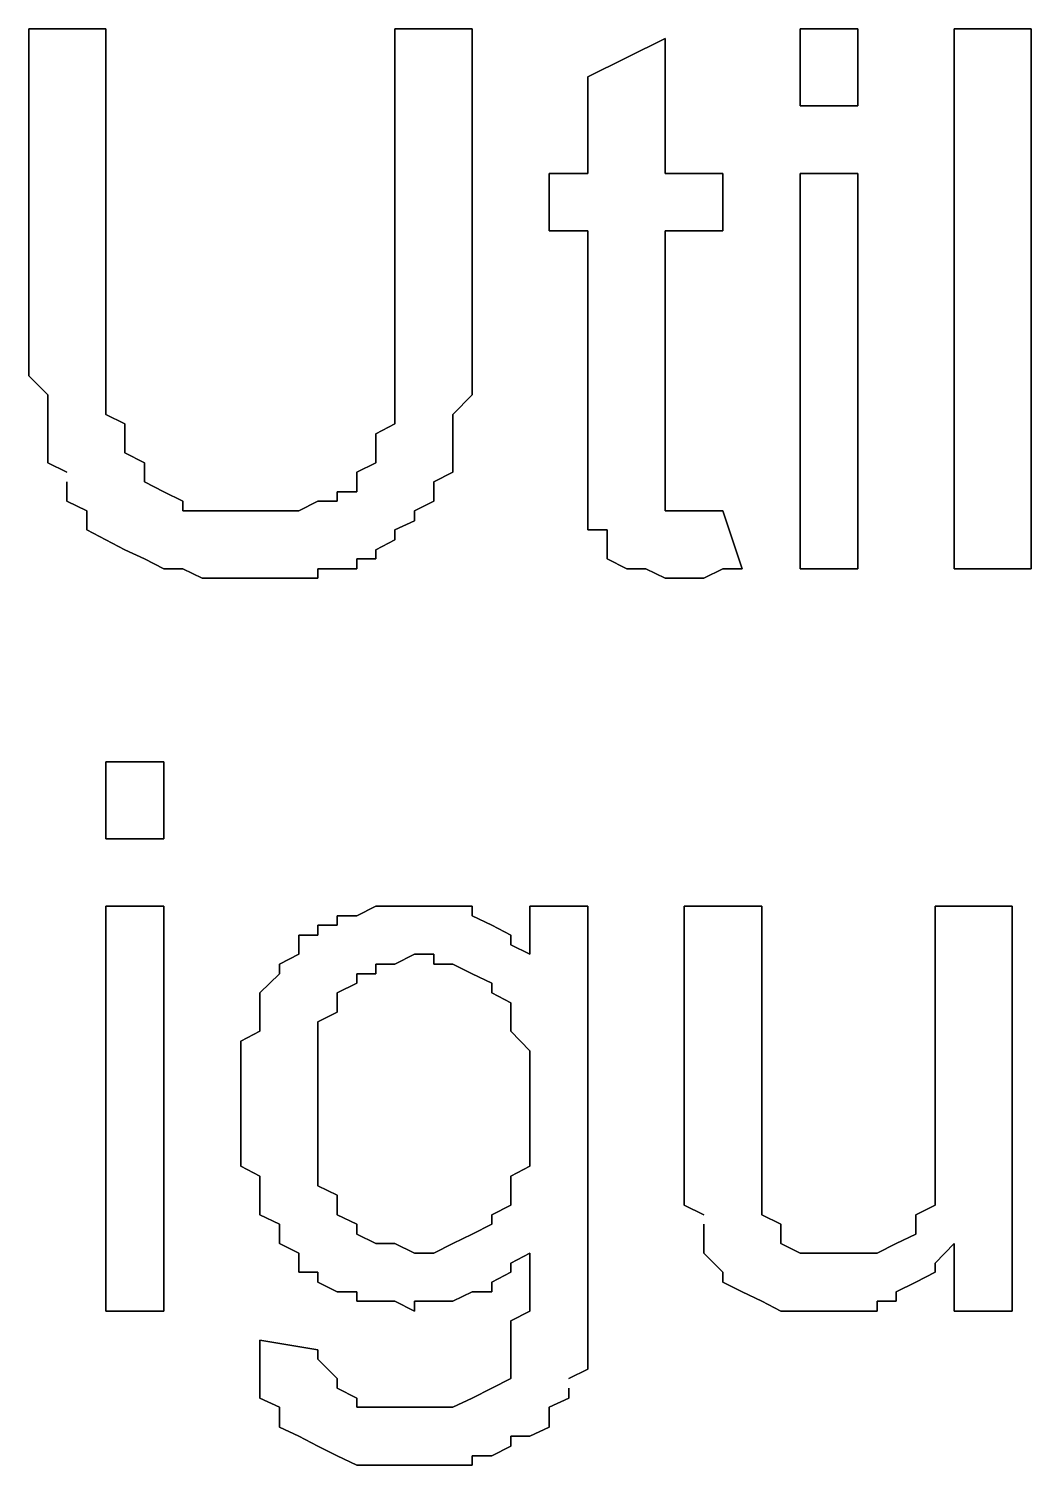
# Model space of a CAD drawing. Header units: metres. Extents: x 2.9 to 42.8, y 1.7 to 28.7.
# Drawn here: x 37.1087 to 37.2921, y 23.8037 to 24.0665 of the extents above; entities that cross this region are included whole.
import ezdxf

# ---------------------------------------------------------------- set-up
doc = ezdxf.new("R2010")
doc.units = ezdxf.units.M
doc.layers.add('GRIS', color=8, linetype='Continuous')

msp = doc.modelspace()

# ---------------------------------------------------------------- linework, layer by layer
at = {"layer": 'GRIS', "lineweight": -3}
for points in [[(37.1228, 24.0665), (37.1087, 24.0665), (37.1228, 24.0665)], [(37.1087, 24.0665), (37.1087, 24.0101), (37.1087, 24.0665)], [(37.1228, 24.0101), (37.1228, 24.0665), (37.1228, 24.0101)], [(37.1757, 24.0665), (37.1757, 24.0101), (37.1757, 24.0665)], [(37.1898, 24.0665), (37.1757, 24.0665), (37.1898, 24.0665)], [(37.1898, 24.0101), (37.1898, 24.0665), (37.1898, 24.0101)], [(37.2251, 24.0647), (37.211, 24.0577), (37.2251, 24.0647)], [(37.2251, 24.04), (37.2251, 24.0647), (37.2251, 24.04)], [(37.2604, 24.0665), (37.2498, 24.0665), (37.2604, 24.0665)], [(37.2498, 24.0665), (37.2498, 24.0524), (37.2498, 24.0665)], [(37.2604, 24.0524), (37.2604, 24.0665), (37.2604, 24.0524)], [(37.2921, 24.0665), (37.278, 24.0665), (37.2921, 24.0665)], [(37.278, 24.0665), (37.278, 23.9677), (37.278, 24.0665)], [(37.2921, 23.9677), (37.2921, 24.0665), (37.2921, 23.9677)], [(37.211, 24.0577), (37.211, 24.04), (37.211, 24.0577)], [(37.2498, 24.0524), (37.2604, 24.0524), (37.2498, 24.0524)], [(37.211, 24.04), (37.2039, 24.04), (37.211, 24.04)], [(37.2039, 24.04), (37.2039, 24.0295), (37.2039, 24.04)], [(37.2357, 24.04), (37.2251, 24.04), (37.2357, 24.04)], [(37.2357, 24.0295), (37.2357, 24.04), (37.2357, 24.0295)], [(37.2604, 24.04), (37.2498, 24.04), (37.2604, 24.04)], [(37.2498, 24.04), (37.2498, 23.9677), (37.2498, 24.04)], [(37.2604, 23.9677), (37.2604, 24.04), (37.2604, 23.9677)], [(37.2039, 24.0295), (37.211, 24.0295), (37.2039, 24.0295)], [(37.211, 24.0295), (37.211, 23.9889), (37.211, 24.0295)], [(37.2251, 23.9871), (37.2251, 24.0295), (37.2251, 23.9871)], [(37.2251, 24.0295), (37.2357, 24.0295), (37.2251, 24.0295)], [(37.1087, 24.0101), (37.1087, 24.0083), (37.1087, 24.0101)], [(37.1228, 24.0065), (37.1228, 24.0101), (37.1228, 24.0065)], [(37.1757, 24.0101), (37.1757, 24.0083), (37.1757, 24.0101)], [(37.1898, 24.0065), (37.1898, 24.0101), (37.1898, 24.0065)], [(37.1087, 24.0083), (37.1087, 24.0048), (37.1087, 24.0083)], [(37.1757, 24.0083), (37.1757, 24.0048), (37.1757, 24.0083)], [(37.1087, 24.0048), (37.1087, 24.003), (37.1087, 24.0048)], [(37.1228, 24.003), (37.1228, 24.0065), (37.1228, 24.003)], [(37.1757, 24.0048), (37.1757, 24.003), (37.1757, 24.0048)], [(37.1898, 24.003), (37.1898, 24.0065), (37.1898, 24.003)], [(37.1087, 24.003), (37.1122, 23.9995), (37.1087, 24.003)], [(37.1228, 24.0012), (37.1228, 24.003), (37.1228, 24.0012)], [(37.1757, 24.003), (37.1757, 23.9995), (37.1757, 24.003)], [(37.1898, 24.0012), (37.1898, 24.003), (37.1898, 24.0012)], [(37.1122, 23.9995), (37.1122, 23.9977), (37.1122, 23.9995)], [(37.1228, 23.9977), (37.1228, 24.0012), (37.1228, 23.9977)], [(37.1757, 23.9995), (37.1757, 23.9977), (37.1757, 23.9995)], [(37.1863, 23.9959), (37.1898, 23.9995), (37.1863, 23.9959)], [(37.1898, 23.9995), (37.1898, 24.0012), (37.1898, 23.9995)], [(37.1122, 23.9977), (37.1122, 23.9942), (37.1122, 23.9977)], [(37.1228, 23.9959), (37.1228, 23.9977), (37.1228, 23.9959)], [(37.1757, 23.9977), (37.1757, 23.9942), (37.1757, 23.9977)], [(37.1122, 23.9942), (37.1122, 23.9924), (37.1122, 23.9942)], [(37.1263, 23.9942), (37.1228, 23.9959), (37.1263, 23.9942)], [(37.1263, 23.9924), (37.1263, 23.9942), (37.1263, 23.9924)], [(37.1757, 23.9942), (37.1722, 23.9924), (37.1757, 23.9942)], [(37.1863, 23.9942), (37.1863, 23.9959), (37.1863, 23.9942)], [(37.1863, 23.9924), (37.1863, 23.9942), (37.1863, 23.9924)], [(37.1122, 23.9924), (37.1122, 23.9907), (37.1122, 23.9924)], [(37.1263, 23.9907), (37.1263, 23.9924), (37.1263, 23.9907)], [(37.1722, 23.9924), (37.1722, 23.9907), (37.1722, 23.9924)], [(37.1863, 23.9889), (37.1863, 23.9924), (37.1863, 23.9889)], [(37.1122, 23.9907), (37.1122, 23.9889), (37.1122, 23.9907)], [(37.1122, 23.9889), (37.1122, 23.9871), (37.1122, 23.9889)], [(37.1263, 23.9889), (37.1263, 23.9907), (37.1263, 23.9889)], [(37.1299, 23.9871), (37.1263, 23.9889), (37.1299, 23.9871)], [(37.1722, 23.9907), (37.1722, 23.9889), (37.1722, 23.9907)], [(37.1722, 23.9889), (37.1722, 23.9871), (37.1722, 23.9889)], [(37.1863, 23.9871), (37.1863, 23.9889), (37.1863, 23.9871)], [(37.211, 23.9889), (37.211, 23.9854), (37.211, 23.9889)], [(37.1122, 23.9871), (37.1157, 23.9854), (37.1122, 23.9871)], [(37.1299, 23.9854), (37.1299, 23.9871), (37.1299, 23.9854)], [(37.1722, 23.9871), (37.1687, 23.9854), (37.1722, 23.9871)], [(37.1863, 23.9854), (37.1863, 23.9871), (37.1863, 23.9854)], [(37.2251, 23.9854), (37.2251, 23.9871), (37.2251, 23.9854)], [(37.1157, 23.9836), (37.1157, 23.9818), (37.1157, 23.9836)], [(37.1299, 23.9836), (37.1299, 23.9854), (37.1299, 23.9836)], [(37.1334, 23.9818), (37.1299, 23.9836), (37.1334, 23.9818)], [(37.1687, 23.9854), (37.1687, 23.9836), (37.1687, 23.9854)], [(37.1687, 23.9836), (37.1687, 23.9818), (37.1687, 23.9836)], [(37.1828, 23.9836), (37.1863, 23.9854), (37.1828, 23.9836)], [(37.1828, 23.9818), (37.1828, 23.9836), (37.1828, 23.9818)], [(37.211, 23.9854), (37.211, 23.9818), (37.211, 23.9854)], [(37.2251, 23.9818), (37.2251, 23.9854), (37.2251, 23.9818)], [(37.1157, 23.9818), (37.1157, 23.9801), (37.1157, 23.9818)], [(37.1369, 23.9801), (37.1334, 23.9818), (37.1369, 23.9801)], [(37.1687, 23.9818), (37.1651, 23.9818), (37.1687, 23.9818)], [(37.1651, 23.9818), (37.1651, 23.9801), (37.1651, 23.9818)], [(37.1828, 23.9801), (37.1828, 23.9818), (37.1828, 23.9801)], [(37.211, 23.9818), (37.211, 23.9801), (37.211, 23.9818)], [(37.2251, 23.9801), (37.2251, 23.9818), (37.2251, 23.9801)], [(37.1157, 23.9801), (37.1193, 23.9783), (37.1157, 23.9801)], [(37.1193, 23.9783), (37.1193, 23.9765), (37.1193, 23.9783)], [(37.1369, 23.9783), (37.1369, 23.9801), (37.1369, 23.9783)], [(37.1404, 23.9783), (37.1369, 23.9783), (37.1404, 23.9783)], [(37.144, 23.9783), (37.1404, 23.9783), (37.144, 23.9783)], [(37.1475, 23.9783), (37.144, 23.9783), (37.1475, 23.9783)], [(37.151, 23.9783), (37.1475, 23.9783), (37.151, 23.9783)], [(37.1546, 23.9783), (37.151, 23.9783), (37.1546, 23.9783)], [(37.1581, 23.9783), (37.1546, 23.9783), (37.1581, 23.9783)], [(37.1616, 23.9801), (37.1581, 23.9783), (37.1616, 23.9801)], [(37.1651, 23.9801), (37.1616, 23.9801), (37.1651, 23.9801)], [(37.1793, 23.9783), (37.1828, 23.9801), (37.1793, 23.9783)], [(37.1793, 23.9765), (37.1793, 23.9783), (37.1793, 23.9765)], [(37.211, 23.9801), (37.211, 23.9765), (37.211, 23.9801)], [(37.2251, 23.9783), (37.2251, 23.9801), (37.2251, 23.9783)], [(37.2286, 23.9783), (37.2251, 23.9783), (37.2286, 23.9783)], [(37.2322, 23.9783), (37.2286, 23.9783), (37.2322, 23.9783)], [(37.2357, 23.9783), (37.2322, 23.9783), (37.2357, 23.9783)], [(37.2392, 23.9677), (37.2357, 23.9783), (37.2392, 23.9677)], [(37.1193, 23.9765), (37.1193, 23.9748), (37.1193, 23.9765)], [(37.1757, 23.9748), (37.1793, 23.9765), (37.1757, 23.9748)], [(37.211, 23.9765), (37.211, 23.9748), (37.211, 23.9765)], [(37.1193, 23.9748), (37.1228, 23.973), (37.1193, 23.9748)], [(37.1228, 23.973), (37.1263, 23.9712), (37.1228, 23.973)], [(37.1722, 23.9712), (37.1757, 23.973), (37.1722, 23.9712)], [(37.1757, 23.973), (37.1757, 23.9748), (37.1757, 23.973)], [(37.211, 23.9748), (37.2145, 23.9748), (37.211, 23.9748)], [(37.2145, 23.9748), (37.2145, 23.973), (37.2145, 23.9748)], [(37.2145, 23.973), (37.2145, 23.9712), (37.2145, 23.973)], [(37.1263, 23.9712), (37.1299, 23.9695), (37.1263, 23.9712)], [(37.1722, 23.9695), (37.1722, 23.9712), (37.1722, 23.9695)], [(37.2145, 23.9712), (37.2145, 23.9695), (37.2145, 23.9712)], [(37.1299, 23.9695), (37.1334, 23.9677), (37.1299, 23.9695)], [(37.1334, 23.9677), (37.1369, 23.9677), (37.1334, 23.9677)], [(37.1369, 23.9677), (37.1404, 23.966), (37.1369, 23.9677)], [(37.1616, 23.966), (37.1616, 23.9677), (37.1616, 23.966)], [(37.1616, 23.9677), (37.1651, 23.9677), (37.1616, 23.9677)], [(37.1651, 23.9677), (37.1687, 23.9677), (37.1651, 23.9677)], [(37.1687, 23.9677), (37.1687, 23.9695), (37.1687, 23.9677)], [(37.1687, 23.9695), (37.1722, 23.9695), (37.1687, 23.9695)], [(37.2145, 23.9695), (37.2181, 23.9677), (37.2145, 23.9695)], [(37.2181, 23.9677), (37.2216, 23.9677), (37.2181, 23.9677)], [(37.2216, 23.9677), (37.2251, 23.966), (37.2216, 23.9677)], [(37.2322, 23.966), (37.2357, 23.9677), (37.2322, 23.966)], [(37.2357, 23.9677), (37.2392, 23.9677), (37.2357, 23.9677)], [(37.2498, 23.9677), (37.2604, 23.9677), (37.2498, 23.9677)], [(37.278, 23.9677), (37.2921, 23.9677), (37.278, 23.9677)], [(37.1404, 23.966), (37.144, 23.966), (37.1404, 23.966)], [(37.144, 23.966), (37.1475, 23.966), (37.144, 23.966)], [(37.1475, 23.966), (37.151, 23.966), (37.1475, 23.966)], [(37.151, 23.966), (37.1546, 23.966), (37.151, 23.966)], [(37.1546, 23.966), (37.1581, 23.966), (37.1546, 23.966)], [(37.1581, 23.966), (37.1616, 23.966), (37.1581, 23.966)], [(37.2251, 23.966), (37.2286, 23.966), (37.2251, 23.966)], [(37.2286, 23.966), (37.2322, 23.966), (37.2286, 23.966)], [(37.1334, 23.9324), (37.1228, 23.9324), (37.1334, 23.9324)], [(37.1228, 23.9324), (37.1228, 23.9183), (37.1228, 23.9324)], [(37.1334, 23.9183), (37.1334, 23.9324), (37.1334, 23.9183)], [(37.1228, 23.9183), (37.1334, 23.9183), (37.1228, 23.9183)], [(37.1334, 23.906), (37.1228, 23.906), (37.1334, 23.906)], [(37.1228, 23.906), (37.1228, 23.8319), (37.1228, 23.906)], [(37.1334, 23.8319), (37.1334, 23.906), (37.1334, 23.8319)], [(37.1722, 23.906), (37.1687, 23.9042), (37.1722, 23.906)], [(37.1757, 23.906), (37.1722, 23.906), (37.1757, 23.906)], [(37.1793, 23.906), (37.1757, 23.906), (37.1793, 23.906)], [(37.1828, 23.906), (37.1793, 23.906), (37.1828, 23.906)], [(37.1863, 23.906), (37.1828, 23.906), (37.1863, 23.906)], [(37.1898, 23.906), (37.1863, 23.906), (37.1898, 23.906)], [(37.1898, 23.9042), (37.1898, 23.906), (37.1898, 23.9042)], [(37.211, 23.906), (37.2004, 23.906), (37.211, 23.906)], [(37.2004, 23.906), (37.2004, 23.8972), (37.2004, 23.906)], [(37.211, 23.8425), (37.211, 23.906), (37.211, 23.8425)], [(37.2428, 23.906), (37.2286, 23.906), (37.2428, 23.906)], [(37.2286, 23.906), (37.2286, 23.8601), (37.2286, 23.906)], [(37.2428, 23.8654), (37.2428, 23.906), (37.2428, 23.8654)], [(37.2886, 23.906), (37.2745, 23.906), (37.2886, 23.906)], [(37.2745, 23.906), (37.2745, 23.8672), (37.2745, 23.906)], [(37.2886, 23.8319), (37.2886, 23.906), (37.2886, 23.8319)], [(37.1651, 23.9025), (37.1616, 23.9025), (37.1651, 23.9025)], [(37.1616, 23.9025), (37.1616, 23.9007), (37.1616, 23.9025)], [(37.1687, 23.9042), (37.1651, 23.9042), (37.1687, 23.9042)], [(37.1651, 23.9042), (37.1651, 23.9025), (37.1651, 23.9042)], [(37.1934, 23.9025), (37.1898, 23.9042), (37.1934, 23.9025)], [(37.1969, 23.9007), (37.1934, 23.9025), (37.1969, 23.9007)], [(37.1616, 23.9007), (37.1581, 23.9007), (37.1616, 23.9007)], [(37.1581, 23.9007), (37.1581, 23.8989), (37.1581, 23.9007)], [(37.1969, 23.8989), (37.1969, 23.9007), (37.1969, 23.8989)], [(37.1581, 23.8972), (37.1546, 23.8954), (37.1581, 23.8972)], [(37.1581, 23.8989), (37.1581, 23.8972), (37.1581, 23.8989)], [(37.1757, 23.8954), (37.1793, 23.8972), (37.1757, 23.8954)], [(37.1793, 23.8972), (37.1828, 23.8972), (37.1793, 23.8972)], [(37.1828, 23.8972), (37.1828, 23.8954), (37.1828, 23.8972)], [(37.2004, 23.8972), (37.1969, 23.8989), (37.2004, 23.8972)], [(37.1546, 23.8954), (37.1546, 23.8936), (37.1546, 23.8954)], [(37.1722, 23.8936), (37.1722, 23.8954), (37.1722, 23.8936)], [(37.1722, 23.8954), (37.1757, 23.8954), (37.1722, 23.8954)], [(37.1828, 23.8954), (37.1863, 23.8954), (37.1828, 23.8954)], [(37.1863, 23.8954), (37.1898, 23.8936), (37.1863, 23.8954)], [(37.1546, 23.8936), (37.151, 23.8901), (37.1546, 23.8936)], [(37.1651, 23.8901), (37.1687, 23.8919), (37.1651, 23.8901)], [(37.1687, 23.8919), (37.1687, 23.8936), (37.1687, 23.8919)], [(37.1687, 23.8936), (37.1722, 23.8936), (37.1687, 23.8936)], [(37.1898, 23.8936), (37.1934, 23.8919), (37.1898, 23.8936)], [(37.1934, 23.8919), (37.1934, 23.8901), (37.1934, 23.8919)], [(37.151, 23.8901), (37.151, 23.8883), (37.151, 23.8901)], [(37.1651, 23.8883), (37.1651, 23.8901), (37.1651, 23.8883)], [(37.1934, 23.8901), (37.1969, 23.8883), (37.1934, 23.8901)], [(37.151, 23.8883), (37.151, 23.8866), (37.151, 23.8883)], [(37.151, 23.8866), (37.151, 23.8831), (37.151, 23.8866)], [(37.1616, 23.8848), (37.1651, 23.8866), (37.1616, 23.8848)], [(37.1651, 23.8866), (37.1651, 23.8883), (37.1651, 23.8866)], [(37.1969, 23.8883), (37.1969, 23.8866), (37.1969, 23.8883)], [(37.1969, 23.8866), (37.1969, 23.8848), (37.1969, 23.8866)], [(37.1616, 23.8831), (37.1616, 23.8848), (37.1616, 23.8831)], [(37.1969, 23.8848), (37.1969, 23.8831), (37.1969, 23.8848)], [(37.151, 23.8831), (37.1475, 23.8813), (37.151, 23.8831)], [(37.1475, 23.8813), (37.1475, 23.8795), (37.1475, 23.8813)], [(37.1616, 23.8795), (37.1616, 23.8831), (37.1616, 23.8795)], [(37.1969, 23.8831), (37.2004, 23.8795), (37.1969, 23.8831)], [(37.1475, 23.8795), (37.1475, 23.876), (37.1475, 23.8795)], [(37.1616, 23.8778), (37.1616, 23.8795), (37.1616, 23.8778)], [(37.2004, 23.8795), (37.2004, 23.8778), (37.2004, 23.8795)], [(37.1475, 23.876), (37.1475, 23.8742), (37.1475, 23.876)], [(37.1616, 23.876), (37.1616, 23.8778), (37.1616, 23.876)], [(37.1616, 23.8725), (37.1616, 23.876), (37.1616, 23.8725)], [(37.2004, 23.8778), (37.2004, 23.876), (37.2004, 23.8778)], [(37.2004, 23.876), (37.2004, 23.8725), (37.2004, 23.876)], [(37.1475, 23.8742), (37.1475, 23.8725), (37.1475, 23.8742)], [(37.1475, 23.8725), (37.1475, 23.8689), (37.1475, 23.8725)], [(37.1616, 23.8707), (37.1616, 23.8725), (37.1616, 23.8707)], [(37.1616, 23.8672), (37.1616, 23.8707), (37.1616, 23.8672)], [(37.2004, 23.8725), (37.2004, 23.8707), (37.2004, 23.8725)], [(37.2004, 23.8707), (37.2004, 23.8689), (37.2004, 23.8707)], [(37.1475, 23.8689), (37.1475, 23.8672), (37.1475, 23.8689)], [(37.2004, 23.8689), (37.2004, 23.8672), (37.2004, 23.8689)], [(37.1475, 23.8672), (37.1475, 23.8654), (37.1475, 23.8672)], [(37.1475, 23.8654), (37.1475, 23.8637), (37.1475, 23.8654)], [(37.1616, 23.8637), (37.1616, 23.8672), (37.1616, 23.8637)], [(37.2004, 23.8672), (37.2004, 23.8637), (37.2004, 23.8672)], [(37.2428, 23.8619), (37.2428, 23.8654), (37.2428, 23.8619)], [(37.2745, 23.8672), (37.2745, 23.8637), (37.2745, 23.8672)], [(37.1475, 23.8637), (37.1475, 23.8601), (37.1475, 23.8637)], [(37.1616, 23.8619), (37.1616, 23.8637), (37.1616, 23.8619)], [(37.2004, 23.8637), (37.2004, 23.8619), (37.2004, 23.8637)], [(37.2745, 23.8637), (37.2745, 23.8601), (37.2745, 23.8637)], [(37.1475, 23.8601), (37.1475, 23.8584), (37.1475, 23.8601)], [(37.1616, 23.8601), (37.1616, 23.8619), (37.1616, 23.8601)], [(37.1616, 23.8566), (37.1616, 23.8601), (37.1616, 23.8566)], [(37.2004, 23.8619), (37.2004, 23.8584), (37.2004, 23.8619)], [(37.2286, 23.8601), (37.2286, 23.8584), (37.2286, 23.8601)], [(37.2428, 23.8584), (37.2428, 23.8619), (37.2428, 23.8584)], [(37.2745, 23.8601), (37.2745, 23.8584), (37.2745, 23.8601)], [(37.1475, 23.8584), (37.151, 23.8566), (37.1475, 23.8584)], [(37.2004, 23.8584), (37.1969, 23.8566), (37.2004, 23.8584)], [(37.2286, 23.8584), (37.2286, 23.8548), (37.2286, 23.8584)], [(37.2428, 23.8566), (37.2428, 23.8584), (37.2428, 23.8566)], [(37.2745, 23.8584), (37.2745, 23.8566), (37.2745, 23.8584)], [(37.151, 23.8566), (37.151, 23.8531), (37.151, 23.8566)], [(37.1616, 23.8548), (37.1616, 23.8566), (37.1616, 23.8548)], [(37.1651, 23.8531), (37.1616, 23.8548), (37.1651, 23.8531)], [(37.1969, 23.8566), (37.1969, 23.8548), (37.1969, 23.8566)], [(37.1969, 23.8548), (37.1969, 23.8531), (37.1969, 23.8548)], [(37.2286, 23.8548), (37.2286, 23.8531), (37.2286, 23.8548)], [(37.2428, 23.8548), (37.2428, 23.8566), (37.2428, 23.8548)], [(37.2428, 23.8531), (37.2428, 23.8548), (37.2428, 23.8531)], [(37.2745, 23.8566), (37.2745, 23.8548), (37.2745, 23.8566)], [(37.2745, 23.8548), (37.2745, 23.8531), (37.2745, 23.8548)], [(37.151, 23.8531), (37.151, 23.8513), (37.151, 23.8531)], [(37.1651, 23.8513), (37.1651, 23.8531), (37.1651, 23.8513)], [(37.1969, 23.8531), (37.1969, 23.8513), (37.1969, 23.8531)], [(37.2286, 23.8531), (37.2286, 23.8513), (37.2286, 23.8531)], [(37.2428, 23.8513), (37.2428, 23.8531), (37.2428, 23.8513)], [(37.2745, 23.8531), (37.2745, 23.8513), (37.2745, 23.8531)], [(37.151, 23.8513), (37.151, 23.8495), (37.151, 23.8513)], [(37.151, 23.8495), (37.1546, 23.8478), (37.151, 23.8495)], [(37.1651, 23.8495), (37.1651, 23.8513), (37.1651, 23.8495)], [(37.1687, 23.8478), (37.1651, 23.8495), (37.1687, 23.8478)], [(37.1969, 23.8513), (37.1934, 23.8495), (37.1969, 23.8513)], [(37.1934, 23.8495), (37.1934, 23.8478), (37.1934, 23.8495)], [(37.2286, 23.8513), (37.2322, 23.8495), (37.2286, 23.8513)], [(37.2428, 23.8495), (37.2428, 23.8513), (37.2428, 23.8495)], [(37.2463, 23.8478), (37.2428, 23.8495), (37.2463, 23.8478)], [(37.2745, 23.8513), (37.271, 23.8495), (37.2745, 23.8513)], [(37.271, 23.8495), (37.271, 23.8478), (37.271, 23.8495)], [(37.1546, 23.8478), (37.1546, 23.846), (37.1546, 23.8478)], [(37.1687, 23.846), (37.1687, 23.8478), (37.1687, 23.846)], [(37.1934, 23.8478), (37.1898, 23.846), (37.1934, 23.8478)], [(37.2322, 23.8478), (37.2322, 23.846), (37.2322, 23.8478)], [(37.2463, 23.846), (37.2463, 23.8478), (37.2463, 23.846)], [(37.271, 23.8478), (37.271, 23.846), (37.271, 23.8478)], [(37.1546, 23.846), (37.1546, 23.8443), (37.1546, 23.846)], [(37.1546, 23.8443), (37.1581, 23.8425), (37.1546, 23.8443)], [(37.1722, 23.8443), (37.1687, 23.846), (37.1722, 23.8443)], [(37.1757, 23.8443), (37.1722, 23.8443), (37.1757, 23.8443)], [(37.1793, 23.8425), (37.1757, 23.8443), (37.1793, 23.8425)], [(37.1863, 23.8443), (37.1828, 23.8425), (37.1863, 23.8443)], [(37.1898, 23.846), (37.1863, 23.8443), (37.1898, 23.846)], [(37.2322, 23.846), (37.2322, 23.8443), (37.2322, 23.846)], [(37.2322, 23.8443), (37.2322, 23.8425), (37.2322, 23.8443)], [(37.2463, 23.8443), (37.2463, 23.846), (37.2463, 23.8443)], [(37.2498, 23.8425), (37.2463, 23.8443), (37.2498, 23.8425)], [(37.2674, 23.8443), (37.2639, 23.8425), (37.2674, 23.8443)], [(37.271, 23.846), (37.2674, 23.8443), (37.271, 23.846)], [(37.2745, 23.8407), (37.278, 23.8443), (37.2745, 23.8407)], [(37.278, 23.8443), (37.278, 23.8319), (37.278, 23.8443)], [(37.1581, 23.8425), (37.1581, 23.8407), (37.1581, 23.8425)], [(37.1828, 23.8425), (37.1793, 23.8425), (37.1828, 23.8425)], [(37.1969, 23.8407), (37.2004, 23.8425), (37.1969, 23.8407)], [(37.2004, 23.8425), (37.2004, 23.8407), (37.2004, 23.8425)], [(37.211, 23.839), (37.211, 23.8425), (37.211, 23.839)], [(37.2322, 23.8425), (37.2357, 23.839), (37.2322, 23.8425)], [(37.2533, 23.8425), (37.2498, 23.8425), (37.2533, 23.8425)], [(37.2569, 23.8425), (37.2533, 23.8425), (37.2569, 23.8425)], [(37.2604, 23.8425), (37.2569, 23.8425), (37.2604, 23.8425)], [(37.2639, 23.8425), (37.2604, 23.8425), (37.2639, 23.8425)], [(37.1581, 23.8407), (37.1581, 23.839), (37.1581, 23.8407)], [(37.1581, 23.839), (37.1616, 23.839), (37.1581, 23.839)], [(37.1616, 23.839), (37.1616, 23.8372), (37.1616, 23.839)], [(37.1934, 23.8372), (37.1969, 23.839), (37.1934, 23.8372)], [(37.1969, 23.839), (37.1969, 23.8407), (37.1969, 23.839)], [(37.2004, 23.8407), (37.2004, 23.8372), (37.2004, 23.8407)], [(37.211, 23.8354), (37.211, 23.839), (37.211, 23.8354)], [(37.2357, 23.839), (37.2357, 23.8372), (37.2357, 23.839)], [(37.271, 23.8372), (37.2745, 23.839), (37.271, 23.8372)], [(37.2745, 23.839), (37.2745, 23.8407), (37.2745, 23.839)], [(37.1616, 23.8372), (37.1651, 23.8354), (37.1616, 23.8372)], [(37.1934, 23.8354), (37.1934, 23.8372), (37.1934, 23.8354)], [(37.2004, 23.8372), (37.2004, 23.8337), (37.2004, 23.8372)], [(37.2357, 23.8372), (37.2392, 23.8354), (37.2357, 23.8372)], [(37.2674, 23.8354), (37.271, 23.8372), (37.2674, 23.8354)], [(37.1651, 23.8354), (37.1687, 23.8354), (37.1651, 23.8354)], [(37.1687, 23.8354), (37.1687, 23.8337), (37.1687, 23.8354)], [(37.1687, 23.8337), (37.1722, 23.8337), (37.1687, 23.8337)], [(37.1722, 23.8337), (37.1757, 23.8337), (37.1722, 23.8337)], [(37.1757, 23.8337), (37.1793, 23.8319), (37.1757, 23.8337)], [(37.1793, 23.8319), (37.1793, 23.8337), (37.1793, 23.8319)], [(37.1793, 23.8337), (37.1828, 23.8337), (37.1793, 23.8337)], [(37.1828, 23.8337), (37.1863, 23.8337), (37.1828, 23.8337)], [(37.1863, 23.8337), (37.1898, 23.8354), (37.1863, 23.8337)], [(37.1898, 23.8354), (37.1934, 23.8354), (37.1898, 23.8354)], [(37.2004, 23.8337), (37.2004, 23.8319), (37.2004, 23.8337)], [(37.211, 23.8337), (37.211, 23.8354), (37.211, 23.8337)], [(37.211, 23.8301), (37.211, 23.8337), (37.211, 23.8301)], [(37.2392, 23.8354), (37.2428, 23.8337), (37.2392, 23.8354)], [(37.2428, 23.8337), (37.2463, 23.8319), (37.2428, 23.8337)], [(37.2639, 23.8319), (37.2639, 23.8337), (37.2639, 23.8319)], [(37.2639, 23.8337), (37.2674, 23.8337), (37.2639, 23.8337)], [(37.2674, 23.8337), (37.2674, 23.8354), (37.2674, 23.8337)], [(37.1228, 23.8319), (37.1334, 23.8319), (37.1228, 23.8319)], [(37.2004, 23.8319), (37.1969, 23.8301), (37.2004, 23.8319)], [(37.2463, 23.8319), (37.2498, 23.8319), (37.2463, 23.8319)], [(37.2498, 23.8319), (37.2533, 23.8319), (37.2498, 23.8319)], [(37.2533, 23.8319), (37.2569, 23.8319), (37.2533, 23.8319)], [(37.2569, 23.8319), (37.2604, 23.8319), (37.2569, 23.8319)], [(37.2604, 23.8319), (37.2639, 23.8319), (37.2604, 23.8319)], [(37.278, 23.8319), (37.2886, 23.8319), (37.278, 23.8319)], [(37.1969, 23.8301), (37.1969, 23.8284), (37.1969, 23.8301)], [(37.1969, 23.8284), (37.1969, 23.8266), (37.1969, 23.8284)], [(37.211, 23.8284), (37.211, 23.8301), (37.211, 23.8284)], [(37.211, 23.8266), (37.211, 23.8284), (37.211, 23.8266)], [(37.151, 23.8266), (37.151, 23.8248), (37.151, 23.8266)], [(37.1616, 23.8248), (37.151, 23.8266), (37.1616, 23.8248)], [(37.1969, 23.8266), (37.1969, 23.8248), (37.1969, 23.8266)], [(37.211, 23.8231), (37.211, 23.8266), (37.211, 23.8231)], [(37.151, 23.8248), (37.151, 23.8231), (37.151, 23.8248)], [(37.151, 23.8231), (37.151, 23.8196), (37.151, 23.8231)], [(37.1616, 23.8231), (37.1616, 23.8248), (37.1616, 23.8231)], [(37.1651, 23.8196), (37.1616, 23.8231), (37.1651, 23.8196)], [(37.1969, 23.8248), (37.1969, 23.8213), (37.1969, 23.8248)], [(37.211, 23.8213), (37.211, 23.8231), (37.211, 23.8213)], [(37.1969, 23.8213), (37.1969, 23.8196), (37.1969, 23.8213)], [(37.2075, 23.8196), (37.211, 23.8213), (37.2075, 23.8196)], [(37.151, 23.8196), (37.151, 23.8178), (37.151, 23.8196)], [(37.151, 23.8178), (37.151, 23.816), (37.151, 23.8178)], [(37.1651, 23.8178), (37.1651, 23.8196), (37.1651, 23.8178)], [(37.1687, 23.816), (37.1651, 23.8178), (37.1687, 23.816)], [(37.1934, 23.8178), (37.1898, 23.816), (37.1934, 23.8178)], [(37.1969, 23.8196), (37.1934, 23.8178), (37.1969, 23.8196)], [(37.2075, 23.816), (37.2075, 23.8178), (37.2075, 23.816)], [(37.151, 23.816), (37.1546, 23.8143), (37.151, 23.816)], [(37.1687, 23.8143), (37.1687, 23.816), (37.1687, 23.8143)], [(37.1898, 23.816), (37.1863, 23.8143), (37.1898, 23.816)], [(37.2039, 23.8143), (37.2075, 23.816), (37.2039, 23.8143)], [(37.1546, 23.8143), (37.1546, 23.8125), (37.1546, 23.8143)], [(37.1546, 23.8125), (37.1546, 23.8107), (37.1546, 23.8125)], [(37.1722, 23.8143), (37.1687, 23.8143), (37.1722, 23.8143)], [(37.1757, 23.8143), (37.1722, 23.8143), (37.1757, 23.8143)], [(37.1793, 23.8143), (37.1757, 23.8143), (37.1793, 23.8143)], [(37.1828, 23.8143), (37.1793, 23.8143), (37.1828, 23.8143)], [(37.1863, 23.8143), (37.1828, 23.8143), (37.1863, 23.8143)], [(37.2039, 23.8125), (37.2039, 23.8143), (37.2039, 23.8125)], [(37.2039, 23.8107), (37.2039, 23.8125), (37.2039, 23.8107)], [(37.1546, 23.8107), (37.1581, 23.809), (37.1546, 23.8107)], [(37.2004, 23.809), (37.2039, 23.8107), (37.2004, 23.809)], [(37.1581, 23.809), (37.1616, 23.8072), (37.1581, 23.809)], [(37.1616, 23.8072), (37.1651, 23.8054), (37.1616, 23.8072)], [(37.1934, 23.8054), (37.1969, 23.8072), (37.1934, 23.8054)], [(37.1969, 23.8072), (37.1969, 23.809), (37.1969, 23.8072)], [(37.1969, 23.809), (37.2004, 23.809), (37.1969, 23.809)], [(37.1651, 23.8054), (37.1687, 23.8037), (37.1651, 23.8054)], [(37.1898, 23.8037), (37.1898, 23.8054), (37.1898, 23.8037)], [(37.1898, 23.8054), (37.1934, 23.8054), (37.1898, 23.8054)], [(37.1687, 23.8037), (37.1722, 23.8037), (37.1687, 23.8037)], [(37.1722, 23.8037), (37.1757, 23.8037), (37.1722, 23.8037)], [(37.1757, 23.8037), (37.1793, 23.8037), (37.1757, 23.8037)], [(37.1793, 23.8037), (37.1828, 23.8037), (37.1793, 23.8037)], [(37.1828, 23.8037), (37.1863, 23.8037), (37.1828, 23.8037)], [(37.1863, 23.8037), (37.1898, 23.8037), (37.1863, 23.8037)]]:
    msp.add_lwpolyline(points, dxfattribs=at)

doc.saveas('drawing.dxf')
